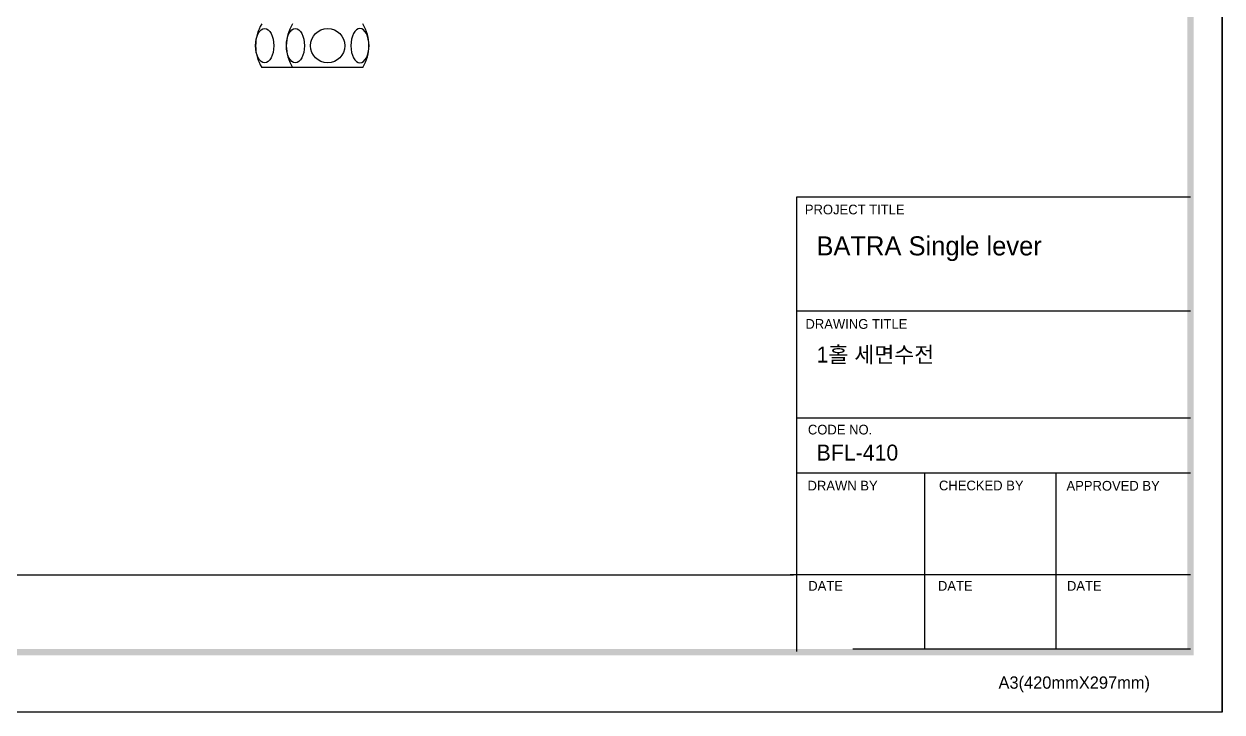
# Model space of a CAD drawing. Header units: millimetres. Extents: x 1091 to 1735, y 843 to 1297.
# Drawn here: x 1413.3 to 1735.4, y 843.5 to 1028.6 of the extents above; entities that cross this region are included whole.
import ezdxf

# ---------------------------------------------------------------- set-up
doc = ezdxf.new("R2010")
doc.units = ezdxf.units.MM
doc.layers.add('文字', color=1, linetype='Continuous')
doc.styles.add('Daelim Dimension', font='')
doc.styles.get('Daelim Dimension').set_extended_font_data('나눔고딕')

msp = doc.modelspace()

# ---------------------------------------------------------------- linework, layer by layer
at = {"color": 5, "ltscale": 40}
for p, q in [((1726.97, 981.97), (1621.03, 981.97)), ((1726.97, 951.35), (1621.03, 951.35)), ((1726.97, 951.35), (1621.03, 951.35)), ((1726.97, 922.55), (1621.03, 922.55)), ((1726.97, 922.55), (1621.03, 922.55)), ((1726.97, 907.69), (1621.03, 907.69)), ((1726.97, 907.69), (1621.03, 907.69)), ((1655.44, 907.69), (1655.44, 860.4)), ((1690.76, 907.69), (1690.76, 860.4)), ((1726.97, 880.37), (1619.36, 880.37)), ((1726.97, 880.37), (1621.86, 880.37)), ((1726.97, 860.4), (1636.18, 860.4))]:
    msp.add_line(p, q, dxfattribs=at)
at = {"color": 5, "ltscale": 0.5}
msp.add_line((1621.03, 981.97), (1621.03, 859.76), dxfattribs=at)
at = {"color": 5}
msp.add_line((1100.53, 880.37), (1620.21, 880.37), dxfattribs=at)
at = {"color": 2}
msp.add_lwpolyline([(1091.24, 1297.22), (1735.44, 1297.22), (1735.44, 843.46), (1091.24, 843.46)], close=True, dxfattribs=at)
at = {"ltscale": 0.5}
msp.add_lwpolyline([(1091.24, 1297.22), (1735.44, 1297.22), (1735.44, 843.46), (1091.24, 843.46)], close=True, dxfattribs=at)
at = {"color": 2}
msp.add_lwpolyline([(1735.44, 843.46), (1735.44, 1297.22)], dxfattribs=at)
at = {"color": 5, "ltscale": 40}
for points in [[(1727.8, 1289.58), (1726.15, 1289.58), (1727.8, 858.75), (1726.15, 860.4)], [(1727.8, 1289.58), (1726.15, 1289.58), (1727.8, 858.75), (1726.15, 860.4)], [(1727.8, 858.75), (1726.15, 860.4), (1098.88, 858.75), (1100.53, 860.4)]]:
    msp.add_trace(points, dxfattribs=at)
at = {"layer": '文字', "color": 0, "linetype": 'Continuous'}
for p, q in [((1496.19, 1016.89), (1477.28, 1016.89)), ((1504.45, 1016.89), (1485.54, 1016.89))]:
    msp.add_line(p, q, dxfattribs=at)
msp.add_circle((1494.99, 1022.74), 4.63, dxfattribs=at)
for centre, start, end in [((1486.73, 1022.74), 148.2431, 211.7569), ((1494.99, 1022.74), 148.2431, 211.7569), ((1494.99, 1022.74), 328.2431, 31.7569)]:
    msp.add_arc(centre, 11.12, start, end, dxfattribs=at)
for centre in [(1478.06, 1022.74), (1486.32, 1022.74)]:
    msp.add_ellipse(centre, major_axis=(0, 4.63), ratio=0.527314, dxfattribs=at)
at = {"layer": '文字', "color": 0, "linetype": 'Continuous', "extrusion": (0, 0, -1)}
msp.add_ellipse((1503.66, 1022.74), major_axis=(0, 4.63), ratio=0.527314, dxfattribs=at)

# ---------------------------------------------------------------- texts
at = {"color": 5, "ltscale": 40, "style": 'Daelim Dimension'}
for s, height, p in [('PROJECT TITLE', 2.6158, (1623.28, 977.36)), ('DRAWING TITLE', 2.6158, (1623.44, 946.57)), ('CODE NO.', 2.616, (1624.1, 918.14)), ('DRAWN BY', 2.616, (1624, 903.07)), ('CHECKED BY', 2.616, (1659.34, 903.11)), ('APPROVED BY', 2.6158, (1693.62, 903.03)), ('DATE', 2.616, (1624.2, 876.11)), ('DATE', 2.616, (1659.06, 876.11)), ('DATE', 2.616, (1693.74, 876.11)), ('A3(420mmX297mm)', 3.3014, (1675.34, 849.74))]:
    msp.add_text(s, height=height, dxfattribs=at).set_placement(p)
at = {"attachment_point": 1, "style": 'Daelim Dimension'}
for s, insert, char_height, width in [('{\\f나눔고딕|b0|i0|c129|p50;BATRA Single lever}', (1626.39, 971.45), 5.1277, 82.4131), ('{\\f나눔고딕|b0|i0|c129|p50;1홀 세면수전 }', (1626.43, 941.78), 4.2806, 72.0388), ('{\\f나눔고딕|b0|i0|c129|p50;BFL-410}', (1626.43, 915.41), 4.2806, 72.0388)]:
    msp.add_mtext(s, dxfattribs=dict(at, insert=insert, char_height=char_height, width=width))

doc.saveas('drawing.dxf')
